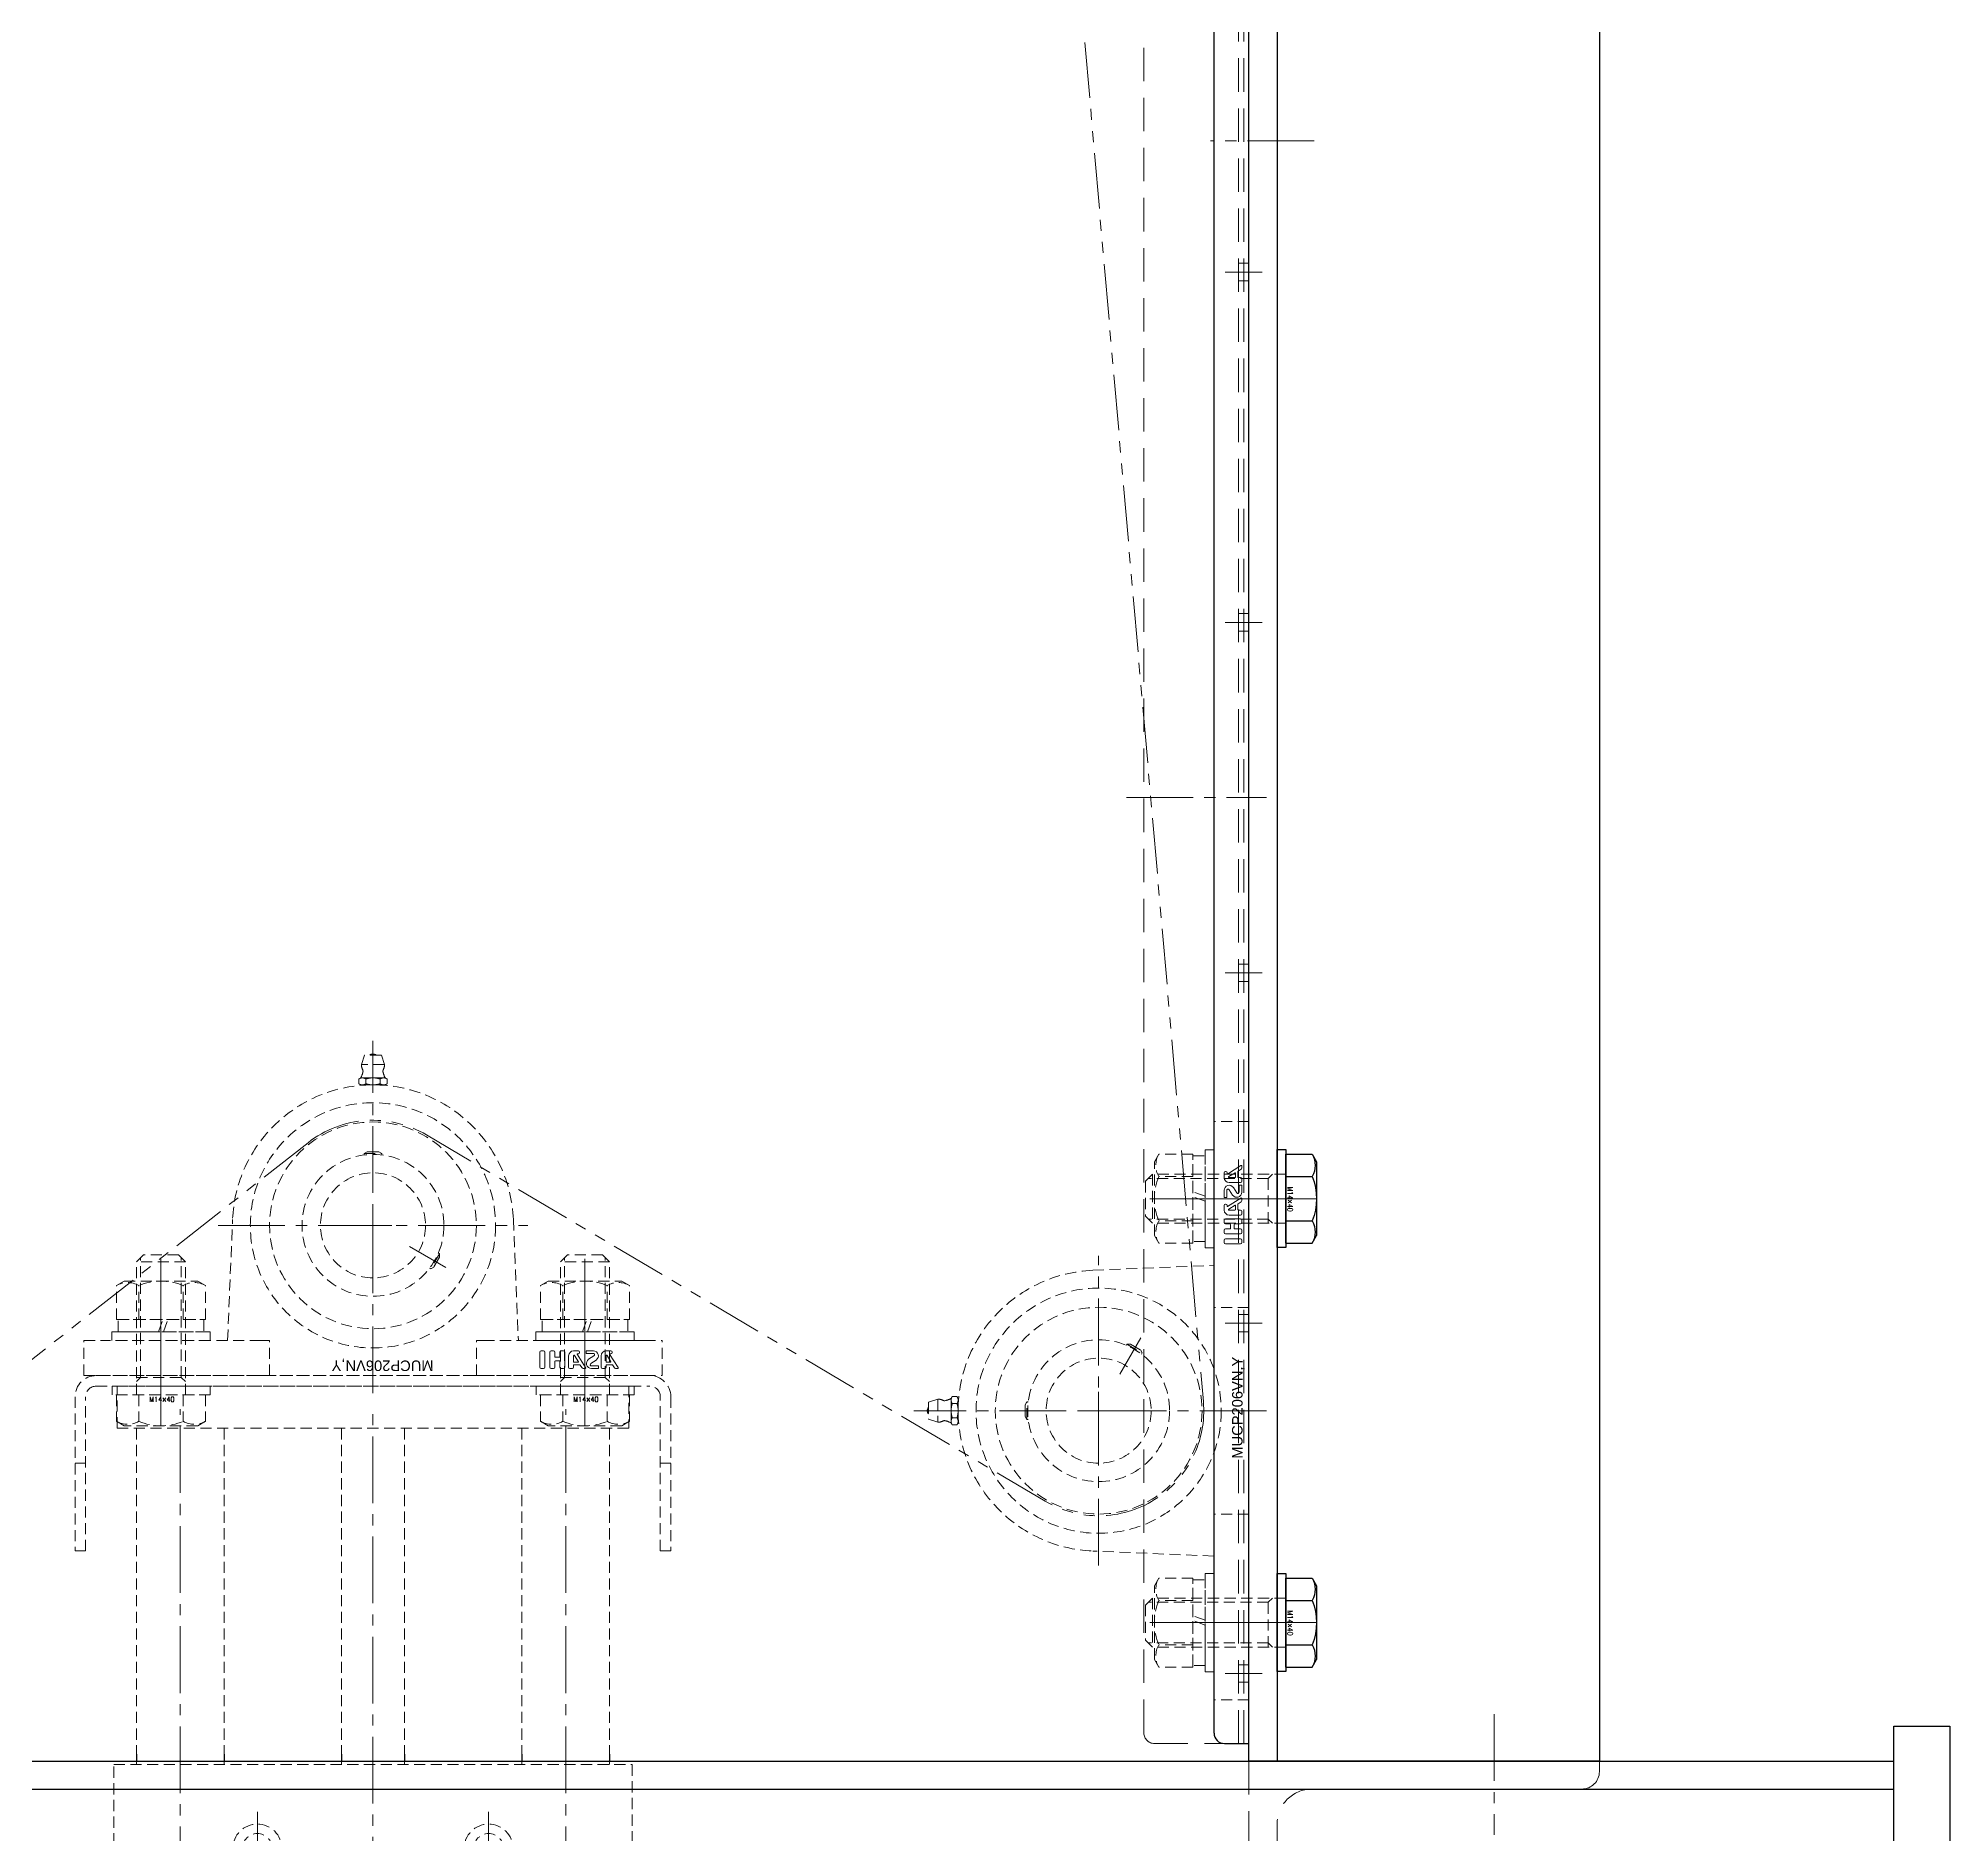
# Model space of a CAD drawing. Header units: millimetres. Extents: x 0 to 51411, y 0 to 16902.
# Drawn here: x 7568 to 8113, y 13280 to 13793 of the extents above; entities that cross this region are included whole.
import ezdxf

# ---------------------------------------------------------------- set-up
doc = ezdxf.new("R2010")
doc.units = ezdxf.units.MM
for name, pattern in [('CENTER2', [28.575, 19.05, -3.175, 3.175, -3.175]), ('HIDDEN2', [4.7625, 3.175, -1.5875]), ('PHANTOM2', [31.75, 15.875, -3.175, 3.175, -3.175, 3.175, -3.175])]:
    doc.linetypes.add(name, pattern=pattern)
for name, color, linetype, lineweight in [('01_外形線', 7, 'Continuous', 25), ('03_かくれ線', 6, 'HIDDEN2', 13), ('04_中心線', 1, 'CENTER2', 9), ('06_PHANTOM', 2, 'PHANTOM2', 13)]:
    doc.layers.add(name, color=color, linetype=linetype, lineweight=lineweight)
doc.layers.add('10_DRAFT', color=8, linetype='Continuous', lineweight=0, plot=False)
doc.layers.add('10_補助線', color=8, linetype='Continuous', lineweight=13, plot=False)
doc.styles.get("Standard").update_dxf_attribs({"font": 'arial.ttf'})
doc.styles.add('寸法用', font='simplex.shx', dxfattribs={"width": 0.8, "bigfont": '@extfont2.shx'})

# ---------------------------------------------------------------- blocks, each defined once
blk = doc.blocks.new('A$C630344D5_1_1_1')
at = {"color": 0}
blk.add_lwpolyline([(1160, 150.2), (280, 150.2, -0.037623), (275.52, 150.54), (28.38, 187.87, 1.096072), (6.32, -189.89), (309, -179.82, -0.030069), (312.61, -179.91), (1997.39, -326.79, 0.610481), (2025.81, -281.61), (1921.29, -105.09, -0.309422), (1923.51, -71.27), (2106.95, 162.34, 0.68117), (2034, 286.77), (1164.64, 150.56, -0.038872), (1160, 150.2)], format="xyb", dxfattribs=at)
at = {"layer": '10_DRAFT'}
for p, q in [((2000, -302.33), (2000, -291.47)), ((2005.43, -296.9), (1994.57, -296.9))]:
    blk.add_line(p, q, dxfattribs=at)
for points in [[(1947.1, -95.23), (1947.1, -84.37)], [(1952.53, -89.8), (1941.67, -89.8)]]:
    blk.add_lwpolyline(points, dxfattribs=at)
blk = doc.blocks.new('*U1375')
at = {"layer": '04_中心線', "color": 0, "linetype": 'CENTER2', "transparency": 16777216}
for p, q in [((0, 0.8), (0, 7.5)), ((-7.5, 0), (-0.8, 0)), ((0.8, 0), (7.5, 0)), ((0, -7.5), (0, -0.8))]:
    blk.add_line(p, q, dxfattribs=at)
at = {"layer": '04_中心線', "color": 0, "linetype": 'Continuous', "transparency": 16777216}
for p, q in [((-0.4, 0), (0.4, 0)), ((0, -0.4), (0, 0.4))]:
    blk.add_line(p, q, dxfattribs=at)
blk = doc.blocks.new('*U1376')
at = {"layer": '04_中心線', "color": 0, "linetype": 'CENTER2', "transparency": 16777216}
for p, q in [((0, 0.8), (0, 7.5)), ((-7.5, 0), (-0.8, 0)), ((0.8, 0), (7.5, 0)), ((0, -7.5), (0, -0.8))]:
    blk.add_line(p, q, dxfattribs=at)
at = {"layer": '04_中心線', "color": 0, "linetype": 'Continuous', "transparency": 16777216}
for p, q in [((-0.4, 0), (0.4, 0)), ((0, -0.4), (0, 0.4))]:
    blk.add_line(p, q, dxfattribs=at)
blk = doc.blocks.new('*U1398')
at = {"layer": '04_中心線', "color": 0, "linetype": 'CENTER2', "transparency": 16777216}
for p, q in [((0, 1.4), (0, 10.5)), ((-10.5, 0), (-1.4, 0)), ((1.4, 0), (10.5, 0)), ((0, -10.5), (0, -1.4))]:
    blk.add_line(p, q, dxfattribs=at)
at = {"layer": '04_中心線', "color": 0, "linetype": 'Continuous', "transparency": 16777216}
for p, q in [((-0.7, 0), (0.7, 0)), ((0, -0.7), (0, 0.7))]:
    blk.add_line(p, q, dxfattribs=at)
blk = doc.blocks.new('*U1399')
at = {"layer": '04_中心線', "color": 0, "linetype": 'CENTER2', "transparency": 16777216}
for p, q in [((0, 1.4), (0, 10.5)), ((-10.5, 0), (-1.4, 0)), ((1.4, 0), (10.5, 0)), ((0, -10.5), (0, -1.4))]:
    blk.add_line(p, q, dxfattribs=at)
at = {"layer": '04_中心線', "color": 0, "linetype": 'Continuous', "transparency": 16777216}
for p, q in [((-0.7, 0), (0.7, 0)), ((0, -0.7), (0, 0.7))]:
    blk.add_line(p, q, dxfattribs=at)

msp = doc.modelspace()

# ---------------------------------------------------------------- linework, layer by layer
at = {"layer": '01_外形線'}
for p, q in [((7921.237, 15800.91), (7921.237, 13300.91)), ((7913.237, 13305.91), (7913.237, 13845.91)), ((7903.262, 13308.91), (7903.262, 13842.91)), ((7906.262, 13305.91), (7913.237, 13305.91)), ((7487.237, 13300.91), (8097.237, 13300.91)), ((7595.737, 13302.91), (7595.737, 13300.91)), ((7620.737, 13302.91), (7620.737, 13300.91)), ((7654.237, 13302.91), (7654.237, 13300.91)), ((7672.237, 13302.91), (7672.237, 13300.91)), ((7705.737, 13302.91), (7705.737, 13300.91)), ((7730.737, 13302.91), (7730.737, 13300.91)), ((7487.237, 13292.91), (8097.237, 13292.91))]:
    msp.add_line(p, q, dxfattribs=at)
for points in [[(8013.237, 15800.91), (8013.237, 13300.91), (7913.237, 13300.91), (7913.237, 15800.91)], [(7921.237, 13447.468), (7921.237, 13475.468), (7923.737, 13475.468), (7923.737, 13447.468)], [(7921.237, 13326.468), (7921.237, 13354.468), (7923.737, 13354.468), (7923.737, 13326.468)], [(8113.237, 13310.91), (8113.237, 13190.91), (8097.237, 13190.91), (8097.237, 13310.91)]]:
    msp.add_lwpolyline(points, close=True, dxfattribs=at)
for points in [[(7923.737, 13474.112), (7931.266, 13474.112)], [(7923.737, 13448.708), (7923.737, 13474.112)], [(7931.266, 13474.112), (7932.537, 13471.91)], [(7932.537, 13471.91), (7932.537, 13450.91)], [(7923.737, 13467.761), (7931.266, 13467.761)], [(7923.737, 13455.059), (7931.266, 13455.059)], [(7923.737, 13448.708), (7931.266, 13448.708)], [(7931.266, 13448.708), (7932.537, 13450.91)], [(7923.737, 13353.112), (7931.266, 13353.112)], [(7923.737, 13327.708), (7923.737, 13353.112)], [(7931.266, 13353.112), (7932.537, 13350.91)], [(7932.537, 13350.91), (7932.537, 13329.91)], [(7923.737, 13346.761), (7931.266, 13346.761)], [(7923.737, 13334.059), (7931.266, 13334.059)], [(7923.737, 13327.708), (7931.266, 13327.708)], [(7931.266, 13327.708), (7932.537, 13329.91)]]:
    msp.add_lwpolyline(points, dxfattribs=at)
for points in [[(7931.266, 13474.112, -0.2679491), (7931.266, 13467.761)], [(7931.266, 13467.761, -0.2001545), (7931.266, 13455.059)], [(7931.266, 13455.059, -0.2679491), (7931.266, 13448.708)], [(7931.266, 13353.112, -0.2679491), (7931.266, 13346.761)], [(7931.266, 13346.761, -0.2001545), (7931.266, 13334.059)], [(7931.266, 13334.059, -0.2679491), (7931.266, 13327.708)]]:
    msp.add_lwpolyline(points, format="xyb", dxfattribs=at)
msp.add_arc((7906.262, 13308.91), 3, 180, 270, dxfattribs=at)
at = {"layer": '03_かくれ線', "ltscale": 3}
for p, q in [((7910.262, 13305.91), (7910.262, 13845.91)), ((7911.762, 13305.91), (7911.762, 13845.91)), ((7883.262, 13308.91), (7883.262, 13842.91)), ((7886.262, 13305.91), (7913.237, 13305.91)), ((7913.237, 13300.91), (7913.237, 13200.91)), ((8013.237, 13297.91), (8013.237, 13300.91)), ((7921.237, 13205.91), (7921.237, 13282.91))]:
    msp.add_line(p, q, dxfattribs=at)
at = {"layer": '03_かくれ線'}
for p, q in [((7910.237, 13728.41), (7913.237, 13728.41)), ((7910.237, 13723.41), (7913.237, 13723.41)), ((7910.237, 13628.41), (7913.237, 13628.41)), ((7910.237, 13623.41), (7913.237, 13623.41)), ((7910.237, 13528.41), (7913.237, 13528.41)), ((7910.237, 13523.41), (7913.237, 13523.41)), ((7660.837, 13502.41), (7659.937, 13499.71)), ((7665.637, 13502.41), (7660.837, 13502.41)), ((7665.637, 13502.41), (7666.537, 13499.71)), ((7666.537, 13499.71), (7659.937, 13499.71)), ((7659.737, 13495.91), (7659.196, 13495.597)), ((7659.196, 13495.597), (7659.196, 13494.223)), ((7659.737, 13493.91), (7659.196, 13494.223)), ((7659.737, 13495.91), (7660.206, 13495.91)), ((7660.206, 13493.91), (7659.737, 13493.91)), ((7660.062, 13493.91), (7660.062, 13493.784)), ((7660.206, 13495.91), (7663.237, 13495.91)), ((7663.237, 13493.91), (7660.206, 13493.91)), ((7661.216, 13495.597), (7661.216, 13494.223)), ((7663.237, 13495.91), (7666.268, 13495.91)), ((7666.268, 13493.91), (7663.237, 13493.91)), ((7665.258, 13495.597), (7665.258, 13494.223)), ((7666.268, 13495.91), (7666.737, 13495.91)), ((7666.737, 13493.91), (7666.268, 13493.91)), ((7666.412, 13493.91), (7666.412, 13493.784)), ((7666.737, 13495.91), (7667.279, 13495.597)), ((7666.737, 13493.91), (7667.279, 13494.223)), ((7667.279, 13494.223), (7667.279, 13495.597)), ((7913.237, 13483.41), (7903.237, 13483.41)), ((7903.237, 13478.41), (7903.237, 13483.41)), ((7913.237, 13478.41), (7913.237, 13483.41)), ((7661.603, 13474.81), (7660.737, 13474.31)), ((7661.603, 13474.81), (7664.871, 13474.81)), ((7664.871, 13474.81), (7665.737, 13474.31)), ((7903.237, 13478.41), (7903.237, 13432.91)), ((7913.237, 13478.41), (7913.237, 13432.91)), ((7660.737, 13474.31), (7665.737, 13474.31)), ((7660.737, 13473.905), (7660.737, 13474.31)), ((7665.737, 13473.905), (7665.737, 13474.31)), ((7621.737, 13420.91), (7623.172, 13455.473)), ((7703.303, 13455.473), (7704.737, 13420.91)), ((7682.241, 13445.725), (7679.741, 13441.395)), ((7680.607, 13441.895), (7679.741, 13441.395)), ((7682.241, 13444.725), (7680.607, 13441.895)), ((7681.89, 13445.928), (7682.241, 13445.725)), ((7682.241, 13444.725), (7682.241, 13445.725)), ((7868.674, 13440.976), (7903.237, 13442.41)), ((7679.39, 13441.597), (7679.741, 13441.395)), ((7903.237, 13430.41), (7903.237, 13432.91)), ((7913.237, 13430.41), (7913.237, 13432.91)), ((7913.237, 13430.41), (7903.237, 13430.41)), ((7910.237, 13428.41), (7913.237, 13428.41)), ((7913.237, 13430.41), (7913.237, 13371.41)), ((7580.737, 13410.91), (7580.737, 13420.91)), ((7580.737, 13420.91), (7585.737, 13420.91)), ((7631.237, 13420.91), (7585.737, 13420.91)), ((7631.237, 13420.91), (7633.737, 13420.91)), ((7633.737, 13410.91), (7633.737, 13420.91)), ((7692.737, 13420.91), (7695.237, 13420.91)), ((7692.737, 13410.91), (7692.737, 13420.91)), ((7740.737, 13420.91), (7695.237, 13420.91)), ((7740.737, 13420.91), (7745.737, 13420.91)), ((7745.737, 13410.91), (7745.737, 13420.91)), ((7910.237, 13423.41), (7913.237, 13423.41)), ((7878.22, 13419.563), (7878.422, 13419.914)), ((7878.422, 13419.914), (7882.752, 13417.414)), ((7879.422, 13419.914), (7878.422, 13419.914)), ((7879.422, 13419.914), (7882.252, 13418.28)), ((7882.252, 13418.28), (7882.752, 13417.414)), ((7882.55, 13417.063), (7882.752, 13417.414)), ((7580.737, 13410.91), (7585.737, 13410.91)), ((7584.237, 13410.91), (7742.237, 13410.91)), ((7631.237, 13410.91), (7585.737, 13410.91)), ((7631.237, 13410.91), (7633.737, 13410.91)), ((7692.737, 13410.91), (7633.737, 13410.91)), ((7692.737, 13410.91), (7695.237, 13410.91)), ((7740.737, 13410.91), (7695.237, 13410.91)), ((7740.737, 13410.91), (7745.737, 13410.91)), ((7584.237, 13407.91), (7742.237, 13407.91)), ((7821.737, 13403.31), (7824.437, 13404.21)), ((7824.437, 13404.21), (7824.437, 13397.61)), ((7828.237, 13404.41), (7828.55, 13404.952)), ((7828.237, 13403.941), (7828.237, 13404.41)), ((7828.237, 13400.91), (7828.237, 13403.941)), ((7829.924, 13404.952), (7828.55, 13404.952)), ((7830.237, 13404.41), (7829.924, 13404.952)), ((7830.237, 13404.41), (7830.237, 13403.941)), ((7830.237, 13404.085), (7830.363, 13404.085)), ((7830.237, 13403.941), (7830.237, 13400.91)), ((7821.737, 13403.31), (7821.737, 13398.51)), ((7821.737, 13398.51), (7824.437, 13397.61)), ((7828.237, 13397.879), (7828.237, 13400.91)), ((7828.55, 13402.931), (7829.924, 13402.931)), ((7828.55, 13398.889), (7829.924, 13398.889)), ((7830.237, 13400.91), (7830.237, 13397.879)), ((7849.337, 13402.544), (7849.837, 13403.41)), ((7849.337, 13399.276), (7849.337, 13402.544)), ((7849.337, 13399.276), (7849.837, 13398.41)), ((7849.837, 13398.41), (7849.837, 13403.41)), ((7850.242, 13403.41), (7849.837, 13403.41)), ((7850.242, 13398.41), (7849.837, 13398.41)), ((7595.737, 13395.91), (7595.737, 13302.91)), ((7620.737, 13395.91), (7620.737, 13302.91)), ((7654.237, 13395.91), (7654.237, 13302.91)), ((7672.237, 13395.91), (7672.237, 13302.91)), ((7705.737, 13395.91), (7705.737, 13302.91)), ((7730.737, 13395.91), (7730.737, 13302.91)), ((7828.237, 13397.41), (7828.237, 13397.879)), ((7828.237, 13397.41), (7828.55, 13396.869)), ((7828.55, 13396.869), (7829.924, 13396.869)), ((7830.237, 13397.41), (7829.924, 13396.869)), ((7830.237, 13397.879), (7830.237, 13397.41)), ((7830.237, 13397.735), (7830.363, 13397.735)), ((7578.237, 13385.91), (7581.237, 13385.91)), ((7748.237, 13385.91), (7745.237, 13385.91)), ((7913.237, 13371.41), (7903.237, 13371.41)), ((7903.237, 13368.91), (7903.237, 13371.41)), ((7913.237, 13368.91), (7913.237, 13371.41)), ((7903.237, 13368.91), (7903.237, 13323.41)), ((7913.237, 13368.91), (7913.237, 13323.41)), ((7903.237, 13359.41), (7868.674, 13360.845)), ((7910.237, 13328.41), (7913.237, 13328.41)), ((7903.237, 13318.41), (7903.237, 13323.41)), ((7910.237, 13323.41), (7913.237, 13323.41)), ((7913.237, 13318.41), (7913.237, 13323.41)), ((7913.237, 13318.41), (7903.237, 13318.41)), ((7595.737, 13300.91), (7595.737, 13299.91)), ((7620.737, 13300.91), (7620.737, 13299.91)), ((7654.237, 13300.91), (7654.237, 13299.91)), ((7672.237, 13300.91), (7672.237, 13299.91)), ((7705.737, 13300.91), (7705.737, 13299.91)), ((7730.737, 13300.91), (7730.737, 13299.91))]:
    msp.add_line(p, q, dxfattribs=at)
for points in [[(7900.737, 13475.41), (7900.737, 13447.41)], [(7903.237, 13475.41), (7900.737, 13475.41)], [(7903.237, 13475.41), (7903.237, 13447.41)], [(7887.508, 13474.112), (7886.237, 13471.91)], [(7886.237, 13450.91), (7886.237, 13471.91)], [(7897.237, 13474.112), (7887.508, 13474.112)], [(7897.237, 13448.708), (7897.237, 13474.112)], [(7897.237, 13463.384), (7897.237, 13473.66)], [(7897.237, 13473.66), (7900.737, 13473.66)], [(7900.737, 13462.11), (7900.737, 13473.66)], [(7885.737, 13468.41), (7883.737, 13466.41)], [(7883.737, 13466.41), (7883.737, 13456.41)], [(7918.737, 13467.21), (7884.537, 13467.21)], [(7923.737, 13468.41), (7885.737, 13468.41)], [(7885.737, 13468.41), (7885.737, 13454.41)], [(7897.237, 13467.761), (7887.508, 13467.761)], [(7918.737, 13454.41), (7918.737, 13468.41)], [(7918.737, 13467.21), (7919.937, 13468.41)], [(7900.737, 13462.11), (7897.237, 13463.384)], [(7897.237, 13449.16), (7897.237, 13461.984)], [(7900.737, 13460.71), (7897.237, 13461.984)], [(7900.737, 13449.16), (7900.737, 13460.71)], [(7885.737, 13454.41), (7883.737, 13456.41)], [(7918.737, 13455.61), (7884.537, 13455.61)], [(7923.737, 13454.41), (7885.737, 13454.41)], [(7897.237, 13455.059), (7887.508, 13455.059)], [(7918.737, 13455.61), (7919.937, 13454.41)], [(7887.508, 13448.708), (7886.237, 13450.91)], [(7897.237, 13448.708), (7887.508, 13448.708)], [(7900.737, 13449.16), (7897.237, 13449.16)], [(7900.737, 13447.41), (7903.237, 13447.41)], [(7595.737, 13443.41), (7597.737, 13445.41)], [(7595.737, 13405.41), (7595.737, 13443.41)], [(7609.737, 13443.41), (7595.737, 13443.41)], [(7596.937, 13410.41), (7596.937, 13444.61)], [(7607.737, 13445.41), (7597.737, 13445.41)], [(7609.737, 13443.41), (7607.737, 13445.41)], [(7608.537, 13410.41), (7608.537, 13444.61)], [(7609.737, 13405.41), (7609.737, 13443.41)], [(7716.737, 13443.41), (7718.737, 13445.41)], [(7716.737, 13405.41), (7716.737, 13443.41)], [(7730.737, 13443.41), (7716.737, 13443.41)], [(7717.937, 13410.41), (7717.937, 13444.61)], [(7728.737, 13445.41), (7718.737, 13445.41)], [(7730.737, 13443.41), (7728.737, 13445.41)], [(7729.537, 13410.41), (7729.537, 13444.61)], [(7730.737, 13405.41), (7730.737, 13443.41)], [(7590.035, 13436.639), (7592.237, 13437.91)], [(7590.035, 13426.91), (7590.035, 13436.639)], [(7592.237, 13437.91), (7613.237, 13437.91)], [(7596.386, 13426.91), (7596.386, 13436.639)], [(7609.088, 13426.91), (7609.088, 13436.639)], [(7615.439, 13436.639), (7613.237, 13437.91)], [(7615.439, 13426.91), (7615.439, 13436.639)], [(7711.035, 13436.639), (7713.237, 13437.91)], [(7711.035, 13426.91), (7711.035, 13436.639)], [(7713.237, 13437.91), (7734.237, 13437.91)], [(7717.386, 13426.91), (7717.386, 13436.639)], [(7730.088, 13426.91), (7730.088, 13436.639)], [(7736.439, 13436.639), (7734.237, 13437.91)], [(7736.439, 13426.91), (7736.439, 13436.639)], [(7590.035, 13426.91), (7615.439, 13426.91)], [(7590.487, 13426.91), (7603.311, 13426.91)], [(7590.487, 13423.41), (7590.487, 13426.91)], [(7602.037, 13423.41), (7603.311, 13426.91)], [(7603.437, 13423.41), (7604.711, 13426.91)], [(7604.711, 13426.91), (7614.987, 13426.91)], [(7614.987, 13426.91), (7614.987, 13423.41)], [(7711.035, 13426.91), (7736.439, 13426.91)], [(7711.487, 13426.91), (7724.311, 13426.91)], [(7711.487, 13423.41), (7711.487, 13426.91)], [(7723.037, 13423.41), (7724.311, 13426.91)], [(7724.437, 13423.41), (7725.711, 13426.91)], [(7725.711, 13426.91), (7735.987, 13426.91)], [(7735.987, 13426.91), (7735.987, 13423.41)], [(7616.737, 13423.41), (7588.737, 13423.41)], [(7588.737, 13423.41), (7588.737, 13420.91)], [(7616.737, 13420.91), (7588.737, 13420.91)], [(7590.487, 13423.41), (7602.037, 13423.41)], [(7603.437, 13423.41), (7614.987, 13423.41)], [(7616.737, 13420.91), (7616.737, 13423.41)], [(7737.737, 13423.41), (7709.737, 13423.41)], [(7709.737, 13423.41), (7709.737, 13420.91)], [(7737.737, 13420.91), (7709.737, 13420.91)], [(7711.487, 13423.41), (7723.037, 13423.41)], [(7724.437, 13423.41), (7735.987, 13423.41)], [(7737.737, 13420.91), (7737.737, 13423.41)], [(7595.737, 13410.41), (7609.737, 13410.41)], [(7596.937, 13410.41), (7595.737, 13409.21)], [(7608.537, 13410.41), (7609.737, 13409.21)], [(7716.737, 13410.41), (7730.737, 13410.41)], [(7717.937, 13410.41), (7716.737, 13409.21)], [(7729.537, 13410.41), (7730.737, 13409.21)], [(7578.237, 13404.91), (7578.237, 13360.91), (7581.237, 13360.91), (7581.237, 13404.91)], [(7590.035, 13405.41), (7590.035, 13397.881)], [(7590.035, 13405.41), (7615.439, 13405.41)], [(7596.386, 13405.41), (7596.386, 13397.881)], [(7609.088, 13405.41), (7609.088, 13397.881)], [(7615.439, 13405.41), (7615.439, 13397.881)], [(7711.035, 13405.41), (7711.035, 13397.881)], [(7711.035, 13405.41), (7736.439, 13405.41)], [(7717.386, 13405.41), (7717.386, 13397.881)], [(7730.088, 13405.41), (7730.088, 13397.881)], [(7736.439, 13405.41), (7736.439, 13397.881)], [(7748.237, 13404.91), (7748.237, 13360.91), (7745.237, 13360.91), (7745.237, 13404.91)], [(7590.035, 13397.881), (7592.237, 13396.61)], [(7613.237, 13396.61), (7592.237, 13396.61)], [(7615.439, 13397.881), (7613.237, 13396.61)], [(7711.035, 13397.881), (7713.237, 13396.61)], [(7734.237, 13396.61), (7713.237, 13396.61)], [(7736.439, 13397.881), (7734.237, 13396.61)], [(7887.508, 13353.112), (7886.237, 13350.91)], [(7886.237, 13329.91), (7886.237, 13350.91)], [(7897.237, 13353.112), (7887.508, 13353.112)], [(7897.237, 13327.708), (7897.237, 13353.112)], [(7897.237, 13342.384), (7897.237, 13352.66)], [(7897.237, 13352.66), (7900.737, 13352.66)], [(7900.737, 13354.41), (7900.737, 13326.41)], [(7903.237, 13354.41), (7900.737, 13354.41)], [(7900.737, 13341.11), (7900.737, 13352.66)], [(7903.237, 13354.41), (7903.237, 13326.41)], [(7885.737, 13347.41), (7883.737, 13345.41)], [(7883.737, 13345.41), (7883.737, 13335.41)], [(7918.737, 13346.21), (7884.537, 13346.21)], [(7923.737, 13347.41), (7885.737, 13347.41)], [(7885.737, 13347.41), (7885.737, 13333.41)], [(7897.237, 13346.761), (7887.508, 13346.761)], [(7918.737, 13333.41), (7918.737, 13347.41)], [(7918.737, 13346.21), (7919.937, 13347.41)], [(7900.737, 13341.11), (7897.237, 13342.384)], [(7897.237, 13328.16), (7897.237, 13340.984)], [(7900.737, 13339.71), (7897.237, 13340.984)], [(7900.737, 13328.16), (7900.737, 13339.71)], [(7885.737, 13333.41), (7883.737, 13335.41)], [(7918.737, 13334.61), (7884.537, 13334.61)], [(7923.737, 13333.41), (7885.737, 13333.41)], [(7897.237, 13334.059), (7887.508, 13334.059)], [(7918.737, 13334.61), (7919.937, 13333.41)], [(7887.508, 13327.708), (7886.237, 13329.91)], [(7897.237, 13327.708), (7887.508, 13327.708)], [(7900.737, 13328.16), (7897.237, 13328.16)], [(7900.737, 13326.41), (7903.237, 13326.41)], [(7589.237, 13200.91), (7589.237, 13299.91), (7737.237, 13299.91), (7737.237, 13200.91)]]:
    msp.add_lwpolyline(points, dxfattribs=at)
for points in [[(7903.237, 13475.41), (7903.237, 13447.41), (7900.737, 13447.41), (7900.737, 13475.41)], [(7616.737, 13420.91), (7588.737, 13420.91), (7588.737, 13423.41), (7616.737, 13423.41)], [(7737.737, 13420.91), (7709.737, 13420.91), (7709.737, 13423.41), (7737.737, 13423.41)], [(7588.795, 13407.91), (7616.795, 13407.91), (7616.795, 13405.41), (7588.795, 13405.41)], [(7590.237, 13395.91), (7590.237, 13407.91), (7736.237, 13407.91), (7736.237, 13395.91)], [(7709.795, 13407.91), (7737.795, 13407.91), (7737.795, 13405.41), (7709.795, 13405.41)], [(7903.237, 13354.41), (7903.237, 13326.41), (7900.737, 13326.41), (7900.737, 13354.41)]]:
    msp.add_lwpolyline(points, close=True, dxfattribs=at)
for points in [[(7887.508, 13467.761, -0.2679491), (7887.508, 13474.112)], [(7887.508, 13455.059, -0.2001545), (7887.508, 13467.761)], [(7887.508, 13448.708, -0.2679491), (7887.508, 13455.059)], [(7590.035, 13436.639, -0.2679491), (7596.386, 13436.639)], [(7596.386, 13436.639, -0.2001545), (7609.088, 13436.639)], [(7609.088, 13436.639, -0.2679491), (7615.439, 13436.639)], [(7711.035, 13436.639, -0.2679491), (7717.386, 13436.639)], [(7717.386, 13436.639, -0.2001545), (7730.088, 13436.639)], [(7730.088, 13436.639, -0.2679491), (7736.439, 13436.639)], [(7596.386, 13397.881, -0.2679491), (7590.035, 13397.881)], [(7609.088, 13397.881, -0.2001545), (7596.386, 13397.881)], [(7615.439, 13397.881, -0.2679491), (7609.088, 13397.881)], [(7717.386, 13397.881, -0.2679491), (7711.035, 13397.881)], [(7730.088, 13397.881, -0.2001545), (7717.386, 13397.881)], [(7736.439, 13397.881, -0.2679491), (7730.088, 13397.881)], [(7887.508, 13346.761, -0.2679491), (7887.508, 13353.112)], [(7887.508, 13334.059, -0.2001545), (7887.508, 13346.761)], [(7887.508, 13327.708, -0.2679491), (7887.508, 13334.059)]]:
    msp.add_lwpolyline(points, format="xyb", dxfattribs=at)
for centre, radius in [((7663.237, 13453.81), 35), ((7663.237, 13453.81), 29.508), ((7663.237, 13453.81), 29.508), ((7663.237, 13453.81), 20.25), ((7663.237, 13453.81), 15), ((7870.337, 13400.91), 35), ((7870.337, 13400.91), 29.508), ((7870.337, 13400.91), 29.508), ((7870.337, 13400.91), 20.25), ((7870.337, 13400.91), 15), ((7630.237, 13275.91), 7), ((7630.237, 13275.91), 4.3), ((7696.237, 13275.91), 7), ((7696.237, 13275.91), 4.3)]:
    msp.add_circle(centre, radius, dxfattribs=at)
for centre, radius, start, end in [((7663.237, 13501.123), 1.588, 54.19606, 125.80394), ((7654.502, 13498.841), 6, 330.76098, 348.65336), ((7663.237, 13499.71), 3.3, 180, 207.48703), ((7659.6, 13497.818), 0.8, 348.65336, 27.48703), ((7666.874, 13497.818), 0.8, 152.51297, 191.34664), ((7671.973, 13498.841), 6, 191.34664, 209.23902), ((7663.237, 13499.71), 3.3, 332.51297, 0), ((7663.237, 13453.81), 40.1, 2.37663, 177.62337), ((7870.337, 13400.91), 40.1, 92.37663, 267.62337), ((7584.237, 13404.91), 6, 90, 180), ((7742.237, 13404.91), 6, 0, 90), ((7584.237, 13404.91), 3, 90, 180), ((7742.237, 13404.91), 3, 0, 90), ((7824.437, 13400.91), 3.3, 62.51297, 90), ((7826.329, 13404.547), 0.8, 242.51297, 281.34664), ((7825.306, 13409.646), 6, 281.34664, 299.23902), ((7823.025, 13400.91), 1.588, 144.19606, 215.80394), ((7824.437, 13400.91), 3.3, 270, 297.48703), ((7826.329, 13397.273), 0.8, 78.65336, 117.48703), ((7825.306, 13392.175), 6, 60.76098, 78.65336)]:
    msp.add_arc(centre, radius, start, end, dxfattribs=at)
at = {"layer": '03_かくれ線', "ltscale": 3}
for centre, radius, start, end in [((7886.262, 13308.91), 3, 180, 270), ((8008.237, 13297.91), 5, 270, 0), ((7931.237, 13282.91), 10, 90, 180)]:
    msp.add_arc(centre, radius, start, end, dxfattribs=at)
at = {"layer": '03_かくれ線'}
for points, weights in [([(7659.196, 13495.597), (7659.737, 13495.91), (7660.206, 13495.91)], [1.06657306684, 1.07194812406, 1]), ([(7660.206, 13493.91), (7659.737, 13493.91), (7659.196, 13494.223)], [1, 1.07194812406, 1.06657306684]), ([(7660.206, 13495.91), (7660.675, 13495.91), (7661.216, 13495.597)], [1, 1.07194812406, 1.06657306684]), ([(7661.216, 13494.223), (7660.675, 13493.91), (7660.206, 13493.91)], [1.06657306684, 1.07194812406, 1]), ([(7661.216, 13495.597), (7662.299, 13495.91), (7663.237, 13495.91)], [1.06657306684, 1.07194812406, 1]), ([(7663.237, 13493.91), (7662.299, 13493.91), (7661.216, 13494.223)], [1, 1.07194812406, 1.06657306684]), ([(7663.237, 13495.91), (7664.175, 13495.91), (7665.258, 13495.597)], [1, 1.07194812406, 1.06657306684]), ([(7665.258, 13494.223), (7664.175, 13493.91), (7663.237, 13493.91)], [1.06657306684, 1.07194812406, 1]), ([(7665.258, 13495.597), (7665.799, 13495.91), (7666.268, 13495.91)], [1.06657306684, 1.07194812406, 1]), ([(7666.268, 13493.91), (7665.799, 13493.91), (7665.258, 13494.223)], [1, 1.07194812406, 1.06657306684]), ([(7666.268, 13495.91), (7666.737, 13495.91), (7667.279, 13495.597)], [1, 1.07194812406, 1.06657306684]), ([(7667.279, 13494.223), (7666.737, 13493.91), (7666.268, 13493.91)], [1.06657306684, 1.07194812406, 1]), ([(7828.237, 13403.941), (7828.237, 13404.41), (7828.55, 13404.952)], [1, 1.07194812406, 1.06657306684]), ([(7828.55, 13402.931), (7828.237, 13403.472), (7828.237, 13403.941)], [1.06657306684, 1.07194812406, 1]), ([(7829.924, 13404.952), (7830.237, 13404.41), (7830.237, 13403.941)], [1.06657306684, 1.07194812406, 1]), ([(7830.237, 13403.941), (7830.237, 13403.472), (7829.924, 13402.931)], [1, 1.07194812406, 1.06657306684]), ([(7828.237, 13400.91), (7828.237, 13401.848), (7828.55, 13402.931)], [1, 1.07194812406, 1.06657306684]), ([(7828.55, 13398.889), (7828.237, 13399.972), (7828.237, 13400.91)], [1.06657306684, 1.07194812406, 1]), ([(7828.237, 13397.879), (7828.237, 13398.348), (7828.55, 13398.889)], [1, 1.07194812406, 1.06657306684]), ([(7829.924, 13402.931), (7830.237, 13401.848), (7830.237, 13400.91)], [1.06657306684, 1.07194812406, 1]), ([(7830.237, 13400.91), (7830.237, 13399.972), (7829.924, 13398.889)], [1, 1.07194812406, 1.06657306684]), ([(7829.924, 13398.889), (7830.237, 13398.348), (7830.237, 13397.879)], [1.06657306684, 1.07194812406, 1]), ([(7828.55, 13396.869), (7828.237, 13397.41), (7828.237, 13397.879)], [1.06657306684, 1.07194812406, 1]), ([(7830.237, 13397.879), (7830.237, 13397.41), (7829.924, 13396.869)], [1, 1.07194812406, 1.06657306684])]:
    msp.add_rational_spline(points, weights, degree=2, dxfattribs=at)
at = {"layer": '04_中心線'}
for p, q in [((7931.89, 13763.409), (7902.275, 13763.409)), ((7906.487, 13725.91), (7916.987, 13725.91)), ((7906.487, 13625.91), (7916.987, 13625.91)), ((7878.262, 13575.91), (7918.237, 13575.91)), ((7906.487, 13525.91), (7916.987, 13525.91)), ((7663.237, 13405.91), (7663.237, 13506.51)), ((7918.237, 13461.41), (7897.237, 13461.41)), ((7918.237, 13461.41), (7897.237, 13461.41)), ((7931.89, 13461.41), (7902.275, 13461.41)), ((7619.029, 13453.81), (7707.445, 13453.81)), ((7684.022, 13441.81), (7673.629, 13447.81)), ((7870.337, 13356.702), (7870.337, 13445.118)), ((7602.737, 13405.91), (7602.737, 13426.91)), ((7723.737, 13405.91), (7723.737, 13426.91)), ((7723.737, 13405.91), (7723.737, 13426.91)), ((7906.487, 13425.91), (7916.987, 13425.91)), ((7882.337, 13421.695), (7876.337, 13411.302)), ((7608.237, 13148.876), (7608.237, 13401.374)), ((7663.237, 13145.91), (7663.237, 13401.374)), ((7718.237, 13148.876), (7718.237, 13401.374)), ((7918.237, 13400.91), (7817.637, 13400.91)), ((7918.237, 13340.41), (7897.237, 13340.41)), ((7931.89, 13340.41), (7902.275, 13340.41)), ((7906.487, 13325.91), (7916.987, 13325.91)), ((7983.237, 13314.275), (7983.237, 13279.867))]:
    msp.add_line(p, q, dxfattribs=at)
for points in [[(7932.537, 13461.41), (7883.737, 13461.41)], [(7602.737, 13396.61), (7602.737, 13445.41)], [(7723.737, 13396.61), (7723.737, 13445.41)], [(7932.537, 13340.41), (7883.737, 13340.41)]]:
    msp.add_lwpolyline(points, dxfattribs=at)
at = {"layer": '10_補助線'}
for p, q in [((7906.528, 13469.165), (7906.643, 13469.165)), ((7907.114, 13468.445), (7910.955, 13470.89)), ((7910.103, 13469.206), (7910.103, 13467.601)), ((7911.016, 13469.852), (7910.136, 13469.265)), ((7911.176, 13470.769), (7911.176, 13470.149)), ((7906.174, 13467.458), (7906.174, 13468.808)), ((7906.174, 13463.811), (7906.174, 13461.887)), ((7906.889, 13461.887), (7906.889, 13463.779)), ((7907.004, 13468.808), (7907.004, 13468.506)), ((7907.45, 13467.724), (7909.281, 13468.822)), ((7909.246, 13467.458), (7907.524, 13467.458)), ((7907.543, 13463.977), (7908.557, 13462.455)), ((7910.817, 13466.03), (7907.603, 13466.03)), ((7909.806, 13463.082), (7908.792, 13464.604)), ((7909.389, 13468.761), (7909.389, 13467.601)), ((7910.246, 13467.458), (7910.817, 13467.458)), ((7910.46, 13465.172), (7910.46, 13463.281)), ((7911.032, 13465.315), (7910.603, 13465.315)), ((7911.174, 13467.101), (7911.174, 13466.387)), ((7911.174, 13463.248), (7911.174, 13465.172)), ((7906.174, 13458.172), (7906.174, 13459.522)), ((7906.317, 13461.744), (7906.746, 13461.744)), ((7906.532, 13459.879), (7906.647, 13459.879)), ((7907.004, 13459.522), (7907.004, 13459.22)), ((7907.114, 13459.16), (7910.955, 13461.604)), ((7907.45, 13458.438), (7909.281, 13459.536)), ((7909.389, 13459.475), (7909.389, 13458.315)), ((7910.103, 13459.92), (7910.103, 13458.315)), ((7911.015, 13460.566), (7910.135, 13459.979)), ((7911.174, 13461.484), (7911.174, 13460.864)), ((7906.174, 13454.601), (7906.174, 13455.315)), ((7906.532, 13455.672), (7910.817, 13455.672)), ((7907.817, 13454.244), (7906.532, 13454.244)), ((7906.532, 13452.815), (7907.817, 13452.815)), ((7909.246, 13458.172), (7907.524, 13458.172)), ((7910.817, 13456.744), (7907.603, 13456.744)), ((7907.96, 13452.958), (7907.96, 13454.101)), ((7909.032, 13454.101), (7909.032, 13452.958)), ((7910.817, 13454.244), (7909.174, 13454.244)), ((7909.174, 13452.815), (7910.817, 13452.815)), ((7910.246, 13458.172), (7910.817, 13458.172)), ((7911.174, 13457.815), (7911.174, 13457.101)), ((7911.174, 13455.315), (7911.174, 13454.601)), ((7906.174, 13451.744), (7906.174, 13452.458)), ((7906.174, 13449.601), (7906.174, 13448.887)), ((7910.817, 13451.387), (7906.532, 13451.387)), ((7910.817, 13449.958), (7906.532, 13449.958)), ((7906.532, 13448.53), (7910.817, 13448.53)), ((7911.174, 13452.458), (7911.174, 13451.744)), ((7911.174, 13448.887), (7911.174, 13449.601)), ((7710.857, 13417.616), (7710.857, 13413.33)), ((7711.928, 13417.973), (7711.214, 13417.973)), ((7712.285, 13413.33), (7712.285, 13417.616)), ((7713.714, 13413.33), (7713.714, 13417.616)), ((7714.071, 13417.973), (7714.785, 13417.973)), ((7715.142, 13417.616), (7715.142, 13416.33)), ((7715.142, 13414.973), (7715.142, 13413.33)), ((7715.285, 13416.187), (7716.428, 13416.187)), ((7716.428, 13415.116), (7715.285, 13415.116)), ((7716.571, 13416.33), (7716.571, 13417.616)), ((7716.571, 13413.33), (7716.571, 13414.973)), ((7716.928, 13417.973), (7717.642, 13417.973)), ((7717.999, 13417.616), (7717.999, 13413.33)), ((7719.071, 13413.33), (7719.071, 13416.544)), ((7720.499, 13417.973), (7721.849, 13417.973)), ((7720.499, 13414.901), (7720.499, 13416.624)), ((7721.802, 13414.758), (7720.642, 13414.758)), ((7720.765, 13416.697), (7721.863, 13414.867)), ((7721.487, 13417.034), (7723.931, 13413.192)), ((7721.849, 13417.143), (7721.547, 13417.143)), ((7722.206, 13417.616), (7722.206, 13417.5)), ((7724.071, 13417.83), (7724.071, 13417.401)), ((7726.138, 13417.973), (7724.214, 13417.973)), ((7724.214, 13417.258), (7726.106, 13417.258)), ((7726.304, 13416.604), (7724.782, 13415.59)), ((7725.409, 13414.341), (7726.931, 13415.356)), ((7728.357, 13413.33), (7728.357, 13416.544)), ((7729.785, 13417.973), (7731.135, 13417.973)), ((7729.785, 13414.901), (7729.785, 13416.624)), ((7731.088, 13414.758), (7729.928, 13414.758)), ((7730.051, 13416.697), (7731.149, 13414.867)), ((7730.772, 13417.034), (7733.217, 13413.192)), ((7731.135, 13417.143), (7730.833, 13417.143)), ((7731.492, 13417.619), (7731.492, 13417.504)), ((7711.214, 13412.973), (7711.928, 13412.973)), ((7714.785, 13412.973), (7714.071, 13412.973)), ((7717.642, 13412.973), (7716.928, 13412.973)), ((7720.142, 13412.973), (7719.428, 13412.973)), ((7720.499, 13413.901), (7720.499, 13413.33)), ((7722.247, 13414.044), (7720.642, 13414.044)), ((7722.893, 13413.132), (7722.306, 13414.012)), ((7723.811, 13412.973), (7723.191, 13412.973)), ((7725.575, 13412.973), (7727.499, 13412.973)), ((7727.499, 13413.687), (7725.608, 13413.687)), ((7727.642, 13413.116), (7727.642, 13413.544)), ((7729.428, 13412.973), (7728.714, 13412.973)), ((7729.785, 13413.901), (7729.785, 13413.33)), ((7731.533, 13414.044), (7729.928, 13414.044)), ((7732.179, 13413.131), (7731.592, 13414.011)), ((7733.096, 13412.972), (7732.476, 13412.972))]:
    msp.add_line(p, q, dxfattribs=at)
for centre, radius, start, end in [((7906.532, 13468.808), 0.357, 90, 180), ((7906.647, 13468.808), 0.357, 0, 90), ((7910.176, 13469.206), 0.0714, 123.69007, 180), ((7911.032, 13470.769), 0.143, 0, 122.47119), ((7910.818, 13470.149), 0.357, 303.69007, 0), ((7907.603, 13467.458), 1.429, 180, 270), ((7907.603, 13463.811), 1.429, 33.69007, 180), ((7907.246, 13463.779), 0.357, 33.69007, 180), ((7907.075, 13468.506), 0.0714, 180, 302.47119), ((7907.524, 13467.601), 0.143, 120.96376, 270), ((7909.246, 13467.601), 0.143, 270, 0), ((7909.317, 13468.761), 0.0714, 0, 120.96376), ((7910.246, 13467.601), 0.143, 180, 270), ((7910.603, 13465.172), 0.143, 90, 180), ((7910.817, 13467.101), 0.357, 0, 90), ((7910.817, 13466.387), 0.357, 270, 0), ((7911.032, 13465.172), 0.143, 0, 90), ((7906.317, 13461.887), 0.143, 180, 270), ((7906.532, 13459.522), 0.357, 90, 180), ((7906.647, 13459.522), 0.357, 0, 90), ((7906.746, 13461.887), 0.143, 270, 0), ((7907.075, 13459.22), 0.0714, 180, 302.47119), ((7907.524, 13458.315), 0.143, 120.96376, 270), ((7909.746, 13463.248), 1.429, 213.69007, 0), ((7909.246, 13458.315), 0.143, 270, 0), ((7909.317, 13459.475), 0.0714, 0, 120.96376), ((7910.103, 13463.281), 0.357, 213.69007, 0), ((7910.174, 13459.92), 0.0714, 123.69007, 180), ((7910.246, 13458.315), 0.143, 180, 270), ((7911.032, 13461.484), 0.143, 0, 122.47119), ((7910.817, 13460.864), 0.357, 303.69007, 0), ((7907.603, 13458.172), 1.429, 180, 270), ((7906.532, 13455.315), 0.357, 90, 180), ((7906.532, 13454.601), 0.357, 180, 270), ((7906.532, 13452.458), 0.357, 90, 180), ((7907.817, 13454.101), 0.143, 0, 90), ((7907.817, 13452.958), 0.143, 270, 0), ((7909.174, 13454.101), 0.143, 90, 180), ((7909.174, 13452.958), 0.143, 180, 270), ((7910.817, 13457.815), 0.357, 0, 90), ((7910.817, 13457.101), 0.357, 270, 0), ((7910.817, 13455.315), 0.357, 0, 90), ((7910.817, 13454.601), 0.357, 270, 0), ((7910.817, 13452.458), 0.357, 0, 90), ((7906.532, 13451.744), 0.357, 180, 270), ((7906.532, 13449.601), 0.357, 90, 180), ((7906.532, 13448.887), 0.357, 180, 270), ((7910.817, 13451.744), 0.357, 270, 0), ((7910.817, 13449.601), 0.357, 0, 90), ((7910.817, 13448.887), 0.357, 270, 0), ((7711.214, 13417.616), 0.357, 90, 180), ((7711.928, 13417.616), 0.357, 0, 90), ((7714.071, 13417.616), 0.357, 90, 180), ((7714.785, 13417.616), 0.357, 0, 90), ((7715.285, 13416.33), 0.143, 180, 270), ((7715.285, 13414.973), 0.143, 90, 180), ((7716.428, 13416.33), 0.143, 270, 0), ((7716.428, 13414.973), 0.143, 0, 90), ((7716.928, 13417.616), 0.357, 90, 180), ((7717.642, 13417.616), 0.357, 0, 90), ((7720.499, 13416.544), 1.429, 90, 180), ((7720.642, 13416.624), 0.143, 30.96376, 180), ((7720.642, 13414.901), 0.143, 180, 270), ((7721.547, 13417.072), 0.0714, 90, 212.47119), ((7721.802, 13414.83), 0.0714, 270, 30.96376), ((7721.849, 13417.616), 0.357, 0, 90), ((7721.849, 13417.5), 0.357, 270, 0), ((7724.214, 13417.83), 0.143, 90, 180), ((7724.214, 13417.401), 0.143, 180, 270), ((7725.575, 13414.401), 1.429, 123.69007, 270), ((7726.106, 13416.901), 0.357, 303.69007, 90), ((7726.138, 13416.544), 1.429, 303.69007, 90), ((7729.785, 13416.544), 1.429, 90, 180), ((7729.928, 13416.624), 0.143, 30.96376, 180), ((7729.928, 13414.901), 0.143, 180, 270), ((7730.833, 13417.072), 0.0714, 90, 212.47119), ((7731.088, 13414.83), 0.0714, 270, 30.96376), ((7731.135, 13417.616), 0.357, 0, 90), ((7731.135, 13417.5), 0.357, 270, 0), ((7711.214, 13413.33), 0.357, 180, 270), ((7711.928, 13413.33), 0.357, 270, 0), ((7714.071, 13413.33), 0.357, 180, 270), ((7714.785, 13413.33), 0.357, 270, 0), ((7716.928, 13413.33), 0.357, 180, 270), ((7717.642, 13413.33), 0.357, 270, 0), ((7719.428, 13413.33), 0.357, 180, 270), ((7720.142, 13413.33), 0.357, 270, 0), ((7720.642, 13413.901), 0.143, 90, 180), ((7722.247, 13413.973), 0.0714, 33.69007, 90), ((7723.191, 13413.33), 0.357, 213.69007, 270), ((7723.811, 13413.116), 0.143, 270, 32.47119), ((7725.608, 13414.044), 0.357, 123.69007, 270), ((7727.499, 13413.544), 0.143, 0, 90), ((7727.499, 13413.116), 0.143, 270, 0), ((7728.714, 13413.33), 0.357, 180, 270), ((7729.428, 13413.33), 0.357, 270, 0), ((7729.928, 13413.901), 0.143, 90, 180), ((7731.533, 13413.972), 0.0714, 33.69007, 90), ((7732.476, 13413.329), 0.357, 213.69007, 270), ((7733.096, 13413.116), 0.143, 270, 32.47119)]:
    msp.add_arc(centre, radius, start, end, dxfattribs=at)

# ---------------------------------------------------------------- block references
at = {"layer": '04_中心線', "linetype": 'CENTER2', "rotation": 89.99999999999999}
for name, p in [('*U1398', (7630.237, 13275.91)), ('*U1399', (7696.237, 13275.91)), ('*U1375', (7630.237, 13275.91)), ('*U1376', (7696.237, 13275.91))]:
    msp.add_blockref(name, p, dxfattribs=at)
at = {"layer": '06_PHANTOM', "color": 6, "xscale": -1, "rotation": 90}
msp.add_blockref('A$C630344D5_1_1_1', (7573.437, 15400.91), dxfattribs=at)

# ---------------------------------------------------------------- texts
at = {"layer": '03_かくれ線', "style": '寸法用', "width": 0.8}
for p in [(7924.237, 13464.885), (7924.237, 13343.885)]:
    msp.add_text('M14×40', height=1.5, rotation=270, dxfattribs=at).set_placement(p)
for p in [(7599.4, 13403.41), (7720.4, 13403.41)]:
    msp.add_text('M14×40', height=1.5, dxfattribs=at).set_placement(p)
at = {"layer": '10_補助線'}
for rotation, p in [(180, (7680.536, 13415.239)), (90, (7911.408, 13387.209))]:
    msp.add_text('MUCP206VN,Y', height=3, rotation=rotation, dxfattribs=at).set_placement(p)

doc.saveas('drawing.dxf')
